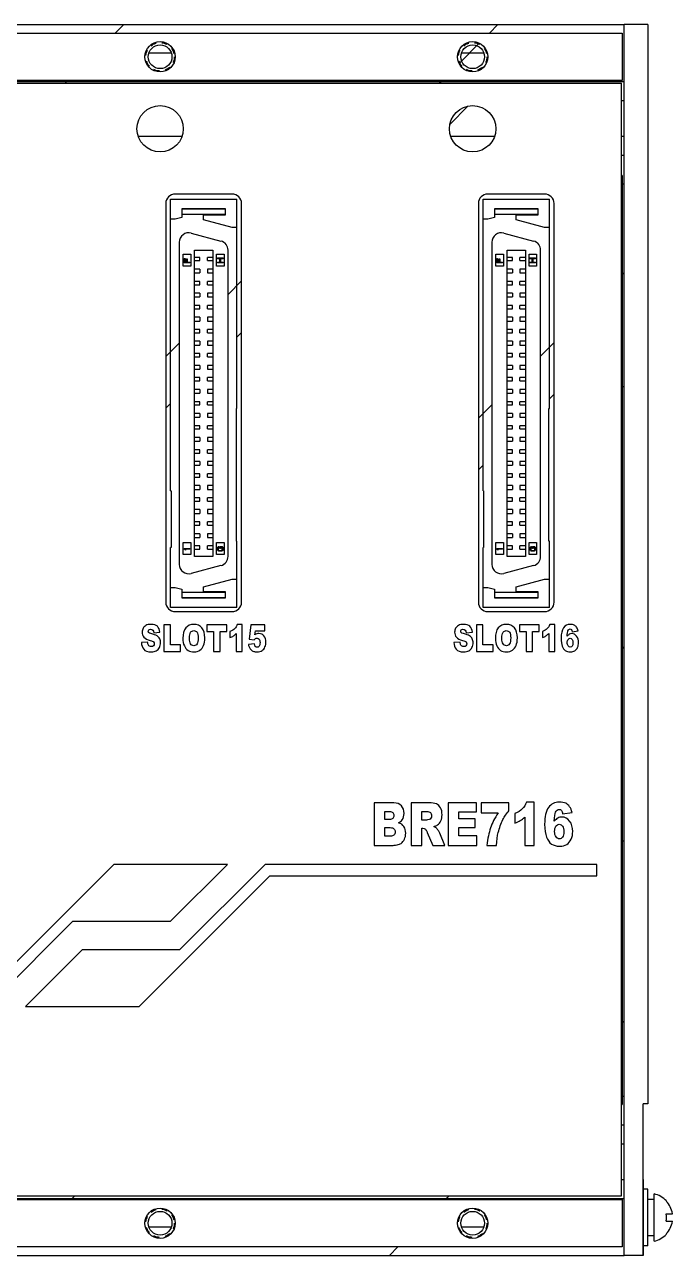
# Model space of a CAD drawing. Header units: inches. Extents: x 0 to 535, y 0 to 130.
# Drawn here: x 466.2 to 534.6, y 0 to 130 of the extents above; entities that cross this region are included whole.
import ezdxf

# ---------------------------------------------------------------- set-up
doc = ezdxf.new("R2010")
doc.units = ezdxf.units.IN
doc.header["$LTSCALE"] = 6.05
doc.header["$MEASUREMENT"] = 0
doc.linetypes.add('HIDDEN', pattern=[0.2, 0.1, -0.1])
for name, color, linetype in [('BRE716_PCB_ADXF_CONTINUOUS_LINE', 7, 'CONTINUOUS'), ('BREJ716_4_001_DXF_HIDDEN_LINE', 7, 'CONTINUOUS'), ('BREJ716_4_00DXF_CONTINUOUS_LINE', 7, 'CONTINUOUS'), ('BREJ716_4_01DXF_CONTINUOUS_LINE', 7, 'CONTINUOUS'), ('BSMJ712_4_00DXF_CONTINUOUS_LINE', 7, 'CONTINUOUS'), ('GB9074_8-M2_DXF_CONTINUOUS_LINE', 7, 'CONTINUOUS'), ('TE_1734101_5DXF_CONTINUOUS_LINE', 7, 'CONTINUOUS')]:
    doc.layers.add(name, color=color, linetype=linetype)

msp = doc.modelspace()

# ---------------------------------------------------------------- linework, layer by layer
at = {"layer": 'BRE716_PCB_ADXF_CONTINUOUS_LINE', "color": 7, "linetype": 'Continuous'}
for p, q in [((529.2, 114.1), (529.3, 114)), ((529.3, 114), (529.3, 16)), ((529.3, 16), (529.2, 15.9))]:
    msp.add_line(p, q, dxfattribs=at)
at = {"layer": 'BREJ716_4_001_DXF_HIDDEN_LINE', "color": 8, "linetype": 'HIDDEN'}
for centre in [(480.5, 126.6), (513.5, 126.6), (480.5, 3.4), (513.5, 3.4)]:
    msp.add_circle(centre, 1.5, dxfattribs=at)
at = {"layer": 'BREJ716_4_00DXF_CONTINUOUS_LINE', "color": 7, "linetype": 'Continuous'}
for p, q in [((2.5, 130), (529.5, 130)), ((481.51, 127), (479.49, 127)), ((514.51, 127), (512.49, 127)), ((2.5, 124), (529.5, 124)), ((2.8, 123.8), (529.2, 123.8)), ((529.2, 6.3), (529.2, 123.8)), ((529.2, 122), (529.5, 122)), ((478.18, 118.2), (482.82, 118.2)), ((511.18, 118.2), (515.82, 118.2)), ((529.2, 118.2), (529.5, 118.2)), ((529.2, 116.2), (529.5, 116.2)), ((529.3, 113.2), (529.5, 113.2)), ((488.1, 112.1), (482.1, 112.1)), ((521.1, 112.1), (515.1, 112.1)), ((481.1, 111.1), (481.1, 69)), ((489.1, 69), (489.1, 111.1)), ((514.1, 111.1), (514.1, 69)), ((522.1, 69), (522.1, 111.1)), ((529.5, 91.75), (529.3, 91.75)), ((482.1, 68), (488.1, 68)), ((515.1, 68), (521.1, 68)), ((529.5, 43.75), (529.3, 43.75)), ((529.3, 16.8), (529.5, 16.8)), ((529.2, 13.8), (529.5, 13.8)), ((529.2, 11.8), (529.5, 11.8)), ((529.2, 8), (529.5, 8)), ((2.5, 6), (529.5, 6)), ((2.8, 6.3), (529.2, 6.3)), ((479.49, 3), (481.51, 3)), ((512.49, 3), (514.51, 3)), ((2.5, 0), (529.5, 0))]:
    msp.add_line(p, q, dxfattribs=at)
at = {"layer": 'BREJ716_4_00DXF_CONTINUOUS_LINE', "color": 2, "linetype": 'Continuous'}
for p, q in [((475.76, 129.1), (476.66, 130)), ((515.27, 129.1), (516.17, 130)), ((512.07, 125.89), (514.2, 128.03)), ((470.46, 123.8), (470.66, 124)), ((509.97, 123.8), (510.17, 124)), ((511.09, 119.46), (513.04, 121.41)), ((487.68, 101.5), (489.1, 102.93)), ((529.2, 103.52), (529.5, 103.82)), ((481.1, 94.93), (482.53, 96.35)), ((488.6, 96.97), (489.1, 97.47)), ((520.68, 94.99), (522.1, 96.42)), ((481.1, 89.47), (481.6, 89.97)), ((514.1, 88.42), (515.53, 89.84)), ((521.6, 90.46), (522.1, 90.96)), ((514.1, 82.96), (514.6, 83.46)), ((529.2, 64), (529.5, 64.3)), ((529.2, 24.49), (529.5, 24.79)), ((471.1, 5.9), (471.5, 6.3)), ((510.61, 5.9), (511.01, 6.3)), ((504.71, 0), (505.61, 0.9))]:
    msp.add_line(p, q, dxfattribs=at)
at = {"layer": 'BREJ716_4_00DXF_CONTINUOUS_LINE', "color": 4, "linetype": 'Continuous'}
for p, q in [((481.59, 66.6), (480.9, 66.6)), ((480.9, 66.6), (480.9, 63.8)), ((481.59, 64.49), (481.59, 66.6)), ((487.54, 66.6), (485.44, 66.6)), ((485.44, 66.6), (485.44, 65.91)), ((487.54, 65.91), (487.54, 66.6)), ((489.17, 66.65), (488.65, 66.65)), ((489.17, 63.8), (489.17, 66.65)), ((490.09, 66.6), (489.9, 65.09)), ((491.57, 66.6), (490.09, 66.6)), ((491.57, 65.98), (491.57, 66.6)), ((514.59, 66.6), (513.9, 66.6)), ((513.9, 66.6), (513.9, 63.8)), ((514.59, 64.49), (514.59, 66.6)), ((520.54, 66.6), (518.43, 66.6)), ((518.43, 66.6), (518.43, 65.91)), ((520.54, 65.91), (520.54, 66.6)), ((522.16, 66.65), (521.64, 66.65)), ((522.16, 63.8), (522.16, 66.65)), ((479.83, 65.77), (480.48, 65.81)), ((485.44, 65.91), (486.14, 65.91)), ((486.14, 65.91), (486.14, 63.8)), ((486.84, 65.91), (487.54, 65.91)), ((486.84, 63.8), (486.84, 65.91)), ((487.88, 65.9), (487.88, 65.26)), ((488.54, 65.67), (488.54, 63.8)), ((489.9, 65.09), (490.43, 65)), ((490.52, 65.56), (490.57, 65.98)), ((490.57, 65.98), (491.57, 65.98)), ((512.82, 65.77), (513.47, 65.81)), ((518.43, 65.91), (519.14, 65.91)), ((519.14, 65.91), (519.14, 63.8)), ((519.83, 65.91), (520.54, 65.91)), ((519.83, 63.8), (519.83, 65.91)), ((520.88, 65.9), (520.88, 65.26)), ((521.53, 65.67), (521.53, 63.8)), ((524.02, 65.87), (524.64, 65.97)), ((479.18, 64.78), (478.52, 64.73)), ((480.9, 63.8), (482.67, 63.8)), ((482.67, 64.49), (481.59, 64.49)), ((482.67, 63.8), (482.67, 64.49)), ((486.14, 63.8), (486.84, 63.8)), ((488.54, 63.8), (489.17, 63.8)), ((490.45, 64.61), (489.82, 64.53)), ((512.17, 64.78), (511.52, 64.73)), ((513.9, 63.8), (515.67, 63.8)), ((515.67, 64.49), (514.59, 64.49)), ((515.67, 63.8), (515.67, 64.49)), ((519.14, 63.8), (519.83, 63.8)), ((521.53, 63.8), (522.16, 63.8)), ((505.18, 47.8), (503.1, 47.8)), ((503.1, 47.8), (503.1, 43.3)), ((504.22, 46.89), (504.71, 46.89)), ((504.22, 46.03), (504.22, 46.89)), ((508.88, 47.8), (507.02, 47.8)), ((507.02, 47.8), (507.02, 43.3)), ((508.14, 46.89), (508.63, 46.89)), ((508.14, 45.98), (508.14, 46.89)), ((513.9, 47.8), (510.92, 47.8)), ((510.92, 47.8), (510.92, 43.3)), ((512.03, 46.84), (513.9, 46.84)), ((512.03, 46.12), (512.03, 46.84)), ((513.9, 46.84), (513.9, 47.8)), ((517.33, 47.8), (514.41, 47.8)), ((514.41, 47.8), (514.41, 46.74)), ((517.33, 46.96), (517.33, 47.8)), ((520.01, 47.88), (519.18, 47.88)), ((520.01, 43.3), (520.01, 47.88)), ((504.71, 46.03), (504.22, 46.03)), ((508.61, 45.98), (508.14, 45.98)), ((513.76, 46.12), (512.03, 46.12)), ((513.76, 45.21), (513.76, 46.12)), ((514.41, 46.74), (516.19, 46.74)), ((517.95, 46.67), (517.95, 45.65)), ((519, 46.3), (519, 43.3)), ((523, 46.63), (524, 46.79)), ((504.22, 45.18), (504.79, 45.18)), ((504.22, 44.27), (504.22, 45.18)), ((504.79, 44.27), (504.22, 44.27)), ((508.14, 45.13), (508.24, 45.13)), ((508.14, 43.3), (508.14, 45.13)), ((508.71, 44.68), (509.31, 43.3)), ((510.57, 43.3), (510.02, 44.6)), ((512.03, 45.21), (513.76, 45.21)), ((512.03, 44.32), (512.03, 45.21)), ((513.95, 44.32), (512.03, 44.32)), ((513.95, 43.3), (513.95, 44.32)), ((503.1, 43.3), (505.02, 43.3)), ((507.02, 43.3), (508.14, 43.3)), ((509.31, 43.3), (510.57, 43.3)), ((510.92, 43.3), (513.95, 43.3)), ((515.01, 43.3), (516.01, 43.3)), ((519, 43.3), (520.01, 43.3)), ((475.6, 41.3), (461.8, 27.5)), ((487.6, 41.3), (475.6, 41.3)), ((481.6, 35.3), (487.6, 41.3)), ((482.6, 32.3), (491.6, 41.3)), ((526.6, 41.3), (491.6, 41.3)), ((526.6, 40.1), (526.6, 41.3)), ((478.3, 26.3), (492.1, 40.1)), ((492.1, 40.1), (526.6, 40.1)), ((462.3, 26.3), (471.3, 35.3)), ((471.3, 35.3), (481.6, 35.3)), ((466.3, 26.3), (472.3, 32.3)), ((472.3, 32.3), (482.6, 32.3)), ((466.3, 26.3), (478.3, 26.3))]:
    msp.add_line(p, q, dxfattribs=at)
at = {"layer": 'BREJ716_4_00DXF_CONTINUOUS_LINE', "color": 7, "linetype": 'Continuous'}
for centre, radius in [((480.5, 126.6), 1.25), ((513.5, 126.6), 1.25), ((480.5, 119), 2.45), ((513.5, 119), 2.45), ((480.5, 3.4), 1.25), ((513.5, 3.4), 1.25)]:
    msp.add_circle(centre, radius, dxfattribs=at)
for centre, radius, start, end in [((479.49, 125.38), 1.62, 90.0058, 96.3974), ((481.51, 125.38), 1.62, 83.6022, 89.9946), ((512.49, 125.38), 1.62, 90.0058, 96.3974), ((514.51, 125.38), 1.62, 83.6022, 89.9946), ((482.1, 111.1), 1, 90, 180), ((488.1, 111.1), 1, 0, 90), ((515.1, 111.1), 1, 90, 180), ((521.1, 111.1), 1, 0, 90), ((482.1, 69), 1, 180, 270), ((488.1, 69), 1, 270, 0), ((515.1, 69), 1, 180, 270), ((521.1, 69), 1, 270, 0), ((479.49, 4.62), 1.62, 263.6022, 269.9946), ((481.51, 4.62), 1.62, 270.0058, 276.3974), ((512.49, 4.62), 1.62, 263.6022, 269.9946), ((514.51, 4.62), 1.62, 270.0058, 276.3974)]:
    msp.add_arc(centre, radius, start, end, dxfattribs=at)
at = {"layer": 'BREJ716_4_00DXF_CONTINUOUS_LINE', "color": 4, "linetype": 'Continuous'}
for points in [[(479.01, 66.54), (478.87, 66.46), (478.77, 66.36), (478.7, 66.24)], [(479.56, 66.65), (479.32, 66.65), (479.14, 66.61), (479.01, 66.54)], [(480.21, 66.45), (480.06, 66.58), (479.84, 66.65), (479.56, 66.65)], [(480.48, 65.81), (480.45, 66.1), (480.36, 66.31), (480.21, 66.45)], [(484.06, 66.65), (483.7, 66.65), (483.41, 66.52), (483.21, 66.27)], [(484.92, 66.27), (484.72, 66.52), (484.43, 66.65), (484.06, 66.65)], [(488.65, 66.65), (488.58, 66.47), (488.49, 66.32), (488.38, 66.2)], [(512, 66.54), (511.87, 66.46), (511.77, 66.36), (511.7, 66.24)], [(512.55, 66.65), (512.32, 66.65), (512.13, 66.61), (512, 66.54)], [(513.21, 66.45), (513.06, 66.58), (512.84, 66.65), (512.55, 66.65)], [(513.47, 65.81), (513.45, 66.1), (513.35, 66.31), (513.21, 66.45)], [(517.05, 66.65), (516.69, 66.65), (516.4, 66.52), (516.2, 66.27)], [(517.91, 66.27), (517.71, 66.52), (517.43, 66.65), (517.05, 66.65)], [(521.64, 66.65), (521.58, 66.47), (521.49, 66.32), (521.37, 66.2)], [(523.8, 66.65), (523.5, 66.65), (523.26, 66.53), (523.09, 66.29)], [(524.22, 66.57), (524.12, 66.62), (523.98, 66.65), (523.8, 66.65)], [(524.48, 66.34), (524.41, 66.44), (524.33, 66.52), (524.22, 66.57)], [(524.64, 65.97), (524.6, 66.12), (524.55, 66.24), (524.48, 66.34)], [(478.7, 66.24), (478.64, 66.11), (478.61, 65.97), (478.61, 65.83)], [(478.61, 65.83), (478.61, 65.61), (478.67, 65.43), (478.8, 65.29)], [(478.8, 65.29), (478.93, 65.15), (479.15, 65.03), (479.45, 64.95)], [(479.25, 65.91), (479.25, 65.97), (479.27, 66.02), (479.31, 66.06)], [(479.29, 65.78), (479.26, 65.82), (479.25, 65.86), (479.25, 65.91)], [(479.53, 65.68), (479.41, 65.71), (479.33, 65.75), (479.29, 65.78)], [(479.31, 66.06), (479.35, 66.1), (479.41, 66.13), (479.49, 66.13)], [(479.49, 66.13), (479.59, 66.13), (479.66, 66.1), (479.72, 66.04)], [(480.18, 65.43), (480.05, 65.52), (479.83, 65.6), (479.53, 65.68)], [(479.72, 66.04), (479.77, 65.98), (479.81, 65.89), (479.83, 65.77)], [(480.46, 65.13), (480.4, 65.25), (480.31, 65.35), (480.18, 65.43)], [(480.55, 64.71), (480.55, 64.86), (480.52, 65), (480.46, 65.13)], [(483.21, 66.27), (483, 66.01), (482.9, 65.65), (482.9, 65.2)], [(482.9, 65.2), (482.9, 64.87), (482.95, 64.6), (483.06, 64.38)], [(483.59, 65.19), (483.59, 65.48), (483.64, 65.68), (483.72, 65.81)], [(483.72, 64.58), (483.64, 64.71), (483.59, 64.91), (483.59, 65.19)], [(483.72, 65.81), (483.81, 65.93), (483.92, 65.99), (484.06, 65.99)], [(484.06, 65.99), (484.2, 65.99), (484.32, 65.93), (484.4, 65.81)], [(484.4, 65.81), (484.49, 65.69), (484.53, 65.5), (484.53, 65.23)], [(484.53, 65.23), (484.53, 64.92), (484.49, 64.7), (484.41, 64.58)], [(485.22, 65.22), (485.22, 65.67), (485.12, 66.02), (484.92, 66.27)], [(485.09, 64.42), (485.18, 64.63), (485.22, 64.89), (485.22, 65.22)], [(488.38, 66.2), (488.26, 66.08), (488.09, 65.98), (487.88, 65.9)], [(487.88, 65.26), (488.03, 65.31), (488.14, 65.37), (488.24, 65.43)], [(488.24, 65.43), (488.33, 65.49), (488.43, 65.57), (488.54, 65.67)], [(490.43, 65), (490.48, 65.07), (490.52, 65.12), (490.56, 65.15)], [(490.72, 65.65), (490.65, 65.63), (490.59, 65.6), (490.52, 65.56)], [(490.56, 65.15), (490.62, 65.18), (490.68, 65.2), (490.74, 65.2)], [(490.92, 65.68), (490.86, 65.68), (490.79, 65.67), (490.72, 65.65)], [(490.74, 65.2), (490.83, 65.2), (490.91, 65.16), (490.97, 65.08)], [(491.47, 65.43), (491.33, 65.6), (491.15, 65.68), (490.92, 65.68)], [(490.97, 65.08), (491.02, 65.01), (491.05, 64.88), (491.05, 64.72)], [(491.68, 64.79), (491.68, 65.04), (491.61, 65.26), (491.47, 65.43)], [(511.7, 66.24), (511.63, 66.11), (511.6, 65.97), (511.6, 65.83)], [(511.6, 65.83), (511.6, 65.61), (511.66, 65.43), (511.79, 65.29)], [(511.79, 65.29), (511.92, 65.15), (512.14, 65.03), (512.44, 64.95)], [(512.24, 65.91), (512.24, 65.97), (512.26, 66.02), (512.3, 66.06)], [(512.29, 65.78), (512.26, 65.82), (512.24, 65.86), (512.24, 65.91)], [(512.52, 65.68), (512.4, 65.71), (512.32, 65.75), (512.29, 65.78)], [(512.3, 66.06), (512.34, 66.1), (512.4, 66.13), (512.48, 66.13)], [(512.48, 66.13), (512.58, 66.13), (512.66, 66.1), (512.71, 66.04)], [(513.17, 65.43), (513.04, 65.52), (512.82, 65.6), (512.52, 65.68)], [(512.71, 66.04), (512.77, 65.98), (512.8, 65.89), (512.82, 65.77)], [(513.46, 65.13), (513.4, 65.25), (513.3, 65.35), (513.17, 65.43)], [(513.55, 64.71), (513.55, 64.86), (513.52, 65), (513.46, 65.13)], [(516.2, 66.27), (516, 66.01), (515.9, 65.65), (515.9, 65.2)], [(515.9, 65.2), (515.9, 64.87), (515.95, 64.6), (516.05, 64.38)], [(516.59, 65.19), (516.59, 65.48), (516.63, 65.68), (516.71, 65.81)], [(516.71, 64.58), (516.63, 64.71), (516.59, 64.91), (516.59, 65.19)], [(516.71, 65.81), (516.8, 65.93), (516.91, 65.99), (517.05, 65.99)], [(517.05, 65.99), (517.2, 65.99), (517.31, 65.93), (517.4, 65.81)], [(517.4, 65.81), (517.48, 65.69), (517.52, 65.5), (517.52, 65.23)], [(517.52, 65.23), (517.52, 64.92), (517.48, 64.7), (517.4, 64.58)], [(518.22, 65.22), (518.22, 65.67), (518.12, 66.02), (517.91, 66.27)], [(518.08, 64.42), (518.17, 64.63), (518.22, 64.89), (518.22, 65.22)], [(521.37, 66.2), (521.25, 66.08), (521.09, 65.98), (520.88, 65.9)], [(520.88, 65.26), (521.02, 65.31), (521.14, 65.37), (521.23, 65.43)], [(521.23, 65.43), (521.33, 65.49), (521.43, 65.57), (521.53, 65.67)], [(523.09, 66.29), (522.92, 66.06), (522.84, 65.69), (522.84, 65.18)], [(522.84, 65.18), (522.84, 64.84), (522.88, 64.56), (522.96, 64.35)], [(523.47, 65.39), (523.49, 65.69), (523.52, 65.89), (523.56, 65.98)], [(523.7, 65.6), (523.62, 65.55), (523.54, 65.48), (523.47, 65.39)], [(523.49, 64.72), (523.49, 64.87), (523.52, 64.99), (523.58, 65.07)], [(523.56, 65.98), (523.62, 66.11), (523.69, 66.17), (523.8, 66.17)], [(523.58, 65.07), (523.64, 65.15), (523.71, 65.19), (523.8, 65.19)], [(523.97, 65.67), (523.87, 65.67), (523.78, 65.65), (523.7, 65.6)], [(523.8, 66.17), (523.85, 66.17), (523.9, 66.15), (523.94, 66.1)], [(523.8, 65.19), (523.88, 65.19), (523.95, 65.14), (524.01, 65.06)], [(523.94, 66.1), (523.97, 66.06), (524, 65.98), (524.02, 65.87)], [(524.48, 65.4), (524.34, 65.58), (524.17, 65.67), (523.97, 65.67)], [(524.01, 65.06), (524.07, 64.98), (524.09, 64.86), (524.09, 64.7)], [(524.68, 64.72), (524.68, 65), (524.61, 65.22), (524.48, 65.4)], [(478.52, 64.73), (478.54, 64.44), (478.62, 64.21), (478.77, 64.03)], [(478.77, 64.03), (478.92, 63.84), (479.18, 63.75), (479.56, 63.75)], [(479.27, 64.47), (479.22, 64.54), (479.19, 64.64), (479.18, 64.78)], [(479.57, 64.3), (479.44, 64.3), (479.34, 64.36), (479.27, 64.47)], [(479.45, 64.95), (479.64, 64.9), (479.75, 64.84), (479.8, 64.79)], [(479.56, 63.75), (479.78, 63.75), (479.96, 63.79), (480.1, 63.87)], [(479.8, 64.39), (479.75, 64.33), (479.67, 64.3), (479.57, 64.3)], [(479.8, 64.79), (479.86, 64.73), (479.88, 64.66), (479.88, 64.59)], [(479.88, 64.59), (479.88, 64.51), (479.85, 64.45), (479.8, 64.39)], [(480.1, 63.87), (480.24, 63.95), (480.35, 64.06), (480.43, 64.21)], [(480.43, 64.21), (480.51, 64.37), (480.55, 64.53), (480.55, 64.71)], [(483.06, 64.38), (483.16, 64.16), (483.29, 64), (483.46, 63.9)], [(483.46, 63.9), (483.62, 63.8), (483.83, 63.75), (484.09, 63.75)], [(484.06, 64.4), (483.92, 64.4), (483.8, 64.46), (483.72, 64.58)], [(484.41, 64.58), (484.33, 64.46), (484.21, 64.4), (484.06, 64.4)], [(484.09, 63.75), (484.33, 63.75), (484.54, 63.81), (484.71, 63.93)], [(484.71, 63.93), (484.87, 64.04), (485, 64.2), (485.09, 64.42)], [(489.82, 64.53), (489.85, 64.39), (489.88, 64.29), (489.93, 64.2)], [(489.93, 64.2), (489.98, 64.11), (490.04, 64.03), (490.11, 63.96)], [(490.11, 63.96), (490.18, 63.89), (490.27, 63.84), (490.38, 63.8)], [(490.38, 63.8), (490.48, 63.77), (490.61, 63.75), (490.76, 63.75)], [(490.55, 64.32), (490.5, 64.39), (490.46, 64.49), (490.45, 64.61)], [(490.75, 64.23), (490.67, 64.23), (490.61, 64.26), (490.55, 64.32)], [(490.97, 64.35), (490.91, 64.27), (490.84, 64.23), (490.75, 64.23)], [(490.76, 63.75), (490.96, 63.75), (491.13, 63.8), (491.26, 63.88)], [(491.05, 64.72), (491.05, 64.55), (491.02, 64.43), (490.97, 64.35)], [(491.26, 63.88), (491.4, 63.97), (491.5, 64.1), (491.57, 64.27)], [(491.57, 64.27), (491.64, 64.43), (491.68, 64.61), (491.68, 64.79)], [(511.52, 64.73), (511.53, 64.44), (511.62, 64.21), (511.76, 64.03)], [(511.76, 64.03), (511.91, 63.84), (512.17, 63.75), (512.56, 63.75)], [(512.26, 64.47), (512.22, 64.54), (512.19, 64.64), (512.17, 64.78)], [(512.57, 64.3), (512.43, 64.3), (512.33, 64.36), (512.26, 64.47)], [(512.44, 64.95), (512.63, 64.9), (512.75, 64.84), (512.8, 64.79)], [(512.56, 63.75), (512.77, 63.75), (512.95, 63.79), (513.09, 63.87)], [(512.79, 64.39), (512.74, 64.33), (512.66, 64.3), (512.57, 64.3)], [(512.88, 64.59), (512.88, 64.51), (512.85, 64.45), (512.79, 64.39)], [(512.8, 64.79), (512.85, 64.73), (512.88, 64.66), (512.88, 64.59)], [(513.09, 63.87), (513.24, 63.95), (513.35, 64.06), (513.43, 64.21)], [(513.43, 64.21), (513.51, 64.37), (513.55, 64.53), (513.55, 64.71)], [(516.05, 64.38), (516.15, 64.16), (516.29, 64), (516.45, 63.9)], [(516.45, 63.9), (516.62, 63.8), (516.83, 63.75), (517.08, 63.75)], [(517.06, 64.4), (516.91, 64.4), (516.8, 64.46), (516.71, 64.58)], [(517.4, 64.58), (517.32, 64.46), (517.21, 64.4), (517.06, 64.4)], [(517.08, 63.75), (517.33, 63.75), (517.54, 63.81), (517.7, 63.93)], [(517.7, 63.93), (517.87, 64.04), (518, 64.2), (518.08, 64.42)], [(522.96, 64.35), (523.04, 64.14), (523.15, 63.99), (523.28, 63.9)], [(523.28, 63.9), (523.42, 63.8), (523.6, 63.75), (523.82, 63.75)], [(523.58, 64.37), (523.52, 64.45), (523.49, 64.57), (523.49, 64.72)], [(523.81, 64.24), (523.72, 64.24), (523.64, 64.28), (523.58, 64.37)], [(524.01, 64.35), (523.96, 64.28), (523.89, 64.24), (523.81, 64.24)], [(523.82, 63.75), (524.01, 63.75), (524.17, 63.79), (524.29, 63.87)], [(524.09, 64.7), (524.09, 64.55), (524.07, 64.43), (524.01, 64.35)], [(524.29, 63.87), (524.41, 63.95), (524.51, 64.06), (524.58, 64.22)], [(524.58, 64.22), (524.65, 64.37), (524.68, 64.54), (524.68, 64.72)], [(504.71, 46.89), (504.88, 46.89), (505, 46.85), (505.07, 46.78)], [(505.98, 47.48), (505.79, 47.69), (505.53, 47.8), (505.18, 47.8)], [(506.26, 46.68), (506.26, 47), (506.17, 47.26), (505.98, 47.48)], [(508.63, 46.89), (508.83, 46.89), (508.97, 46.85), (509.04, 46.77)], [(509.67, 47.69), (509.48, 47.76), (509.22, 47.8), (508.88, 47.8)], [(510.11, 47.28), (509.99, 47.48), (509.85, 47.62), (509.67, 47.69)], [(510.27, 46.55), (510.27, 46.84), (510.22, 47.08), (510.11, 47.28)], [(516.69, 46.03), (516.86, 46.36), (517.07, 46.67), (517.33, 46.96)], [(518.74, 47.16), (518.55, 46.97), (518.29, 46.81), (517.95, 46.67)], [(519.18, 47.88), (519.08, 47.59), (518.93, 47.35), (518.74, 47.16)], [(521.51, 47.31), (521.24, 46.93), (521.1, 46.34), (521.1, 45.53)], [(522.65, 47.88), (522.17, 47.88), (521.79, 47.69), (521.51, 47.31)], [(522.12, 45.86), (522.15, 46.34), (522.2, 46.66), (522.26, 46.8)], [(522.26, 46.8), (522.35, 47), (522.48, 47.11), (522.64, 47.11)], [(522.64, 47.11), (522.73, 47.11), (522.81, 47.07), (522.87, 47)], [(523.33, 47.75), (523.16, 47.83), (522.94, 47.88), (522.65, 47.88)], [(522.87, 47), (522.93, 46.93), (522.97, 46.81), (523, 46.63)], [(523.74, 47.39), (523.63, 47.55), (523.5, 47.67), (523.33, 47.75)], [(524, 46.79), (523.94, 47.03), (523.85, 47.23), (523.74, 47.39)], [(505.07, 46.15), (505, 46.07), (504.88, 46.03), (504.71, 46.03)], [(505.07, 46.78), (505.14, 46.7), (505.17, 46.6), (505.17, 46.47)], [(505.17, 46.47), (505.17, 46.33), (505.14, 46.22), (505.07, 46.15)], [(505.67, 45.69), (505.84, 45.77), (505.97, 45.87), (506.06, 45.99)], [(506.24, 45.29), (506.12, 45.48), (505.93, 45.61), (505.67, 45.69)], [(506.06, 45.99), (506.19, 46.19), (506.26, 46.41), (506.26, 46.68)], [(508.91, 46.04), (508.76, 46), (508.66, 45.98), (508.61, 45.98)], [(509.09, 46.18), (509.04, 46.1), (508.98, 46.06), (508.91, 46.04)], [(509.04, 46.77), (509.12, 46.69), (509.16, 46.58), (509.16, 46.44)], [(509.16, 46.44), (509.16, 46.34), (509.13, 46.25), (509.09, 46.18)], [(509.79, 45.46), (509.94, 45.57), (510.06, 45.72), (510.14, 45.9)], [(510.14, 45.9), (510.23, 46.08), (510.27, 46.3), (510.27, 46.55)], [(516.19, 46.74), (515.82, 46.18), (515.55, 45.65), (515.38, 45.15)], [(516.2, 44.67), (516.32, 45.17), (516.49, 45.62), (516.69, 46.03)], [(517.95, 45.65), (518.18, 45.73), (518.37, 45.82), (518.52, 45.92)], [(518.52, 45.92), (518.68, 46.02), (518.84, 46.14), (519, 46.3)], [(521.1, 45.53), (521.1, 44.97), (521.17, 44.52), (521.3, 44.19)], [(522.49, 46.19), (522.36, 46.12), (522.24, 46.01), (522.12, 45.86)], [(522.29, 45.34), (522.39, 45.46), (522.5, 45.53), (522.64, 45.53)], [(522.92, 46.3), (522.76, 46.3), (522.61, 46.27), (522.49, 46.19)], [(522.64, 45.53), (522.78, 45.53), (522.89, 45.46), (522.98, 45.33)], [(523.74, 45.87), (523.52, 46.16), (523.24, 46.3), (522.92, 46.3)], [(524.07, 44.78), (524.07, 45.22), (523.96, 45.58), (523.74, 45.87)], [(504.79, 45.18), (504.98, 45.18), (505.12, 45.14), (505.19, 45.06)], [(505.19, 44.39), (505.12, 44.31), (504.98, 44.27), (504.79, 44.27)], [(505.19, 45.06), (505.27, 44.98), (505.31, 44.87), (505.31, 44.74)], [(505.31, 44.74), (505.31, 44.59), (505.27, 44.48), (505.19, 44.39)], [(506.43, 44.58), (506.43, 44.87), (506.37, 45.1), (506.24, 45.29)], [(506.3, 43.95), (506.38, 44.13), (506.43, 44.35), (506.43, 44.58)], [(508.24, 45.13), (508.34, 45.13), (508.43, 45.09), (508.51, 45.02)], [(508.51, 45.02), (508.57, 44.97), (508.64, 44.85), (508.71, 44.68)], [(509.4, 45.29), (509.57, 45.33), (509.7, 45.39), (509.79, 45.46)], [(509.69, 45.12), (509.63, 45.17), (509.53, 45.23), (509.4, 45.29)], [(509.87, 44.88), (509.79, 45), (509.73, 45.08), (509.69, 45.12)], [(510.02, 44.6), (510, 44.67), (509.95, 44.76), (509.87, 44.88)], [(515.38, 45.15), (515.22, 44.65), (515.09, 44.03), (515.01, 43.3)], [(516.01, 43.3), (516.04, 43.83), (516.11, 44.29), (516.2, 44.67)], [(522.15, 44.78), (522.15, 45.02), (522.2, 45.21), (522.29, 45.34)], [(522.3, 44.21), (522.2, 44.35), (522.15, 44.54), (522.15, 44.78)], [(522.66, 44), (522.52, 44), (522.4, 44.07), (522.3, 44.21)], [(522.98, 45.33), (523.08, 45.19), (523.12, 45), (523.12, 44.75)], [(523.12, 44.75), (523.12, 44.5), (523.08, 44.31), (522.99, 44.19)], [(523.9, 43.97), (524.01, 44.21), (524.07, 44.48), (524.07, 44.78)], [(505.02, 43.3), (505.1, 43.3), (505.27, 43.32), (505.52, 43.36)], [(505.52, 43.36), (505.71, 43.39), (505.85, 43.44), (505.94, 43.51)], [(505.94, 43.51), (506.09, 43.62), (506.21, 43.76), (506.3, 43.95)], [(521.3, 44.19), (521.43, 43.85), (521.6, 43.61), (521.82, 43.45)], [(521.82, 43.45), (522.04, 43.3), (522.33, 43.22), (522.69, 43.22)], [(522.99, 44.19), (522.9, 44.06), (522.79, 44), (522.66, 44)], [(522.69, 43.22), (522.99, 43.22), (523.24, 43.29), (523.43, 43.41)], [(523.43, 43.41), (523.63, 43.54), (523.79, 43.72), (523.9, 43.97)]]:
    msp.add_open_spline(points, degree=3, dxfattribs=at)
at = {"layer": 'BREJ716_4_01DXF_CONTINUOUS_LINE', "color": 7, "linetype": 'Continuous'}
for p, q in [((2.7, 129.1), (529.3, 129.1)), ((529.3, 129.1), (529.3, 124.1)), ((529.3, 124.1), (2.7, 124.1)), ((2.7, 5.9), (529.3, 5.9)), ((529.3, 5.9), (529.3, 0.9)), ((529.3, 0.9), (2.7, 0.9))]:
    msp.add_line(p, q, dxfattribs=at)
for centre in [(480.5, 126.6), (513.5, 126.6), (480.5, 3.4), (513.5, 3.4)]:
    msp.add_circle(centre, 1.6, dxfattribs=at)
at = {"layer": 'BSMJ712_4_00DXF_CONTINUOUS_LINE', "color": 7, "linetype": 'Continuous'}
for p, q in [((532, 130), (529.5, 130)), ((529.5, 0), (529.5, 130)), ((529.5, 0), (529.5, 130)), ((532, 130), (532, 16)), ((532, 16), (531.5, 16)), ((531.5, 0), (531.5, 16)), ((531.5, 8), (531.5, 0)), ((531.5, 0), (529.5, 0))]:
    msp.add_line(p, q, dxfattribs=at)
at = {"layer": 'GB9074_8-M2_DXF_CONTINUOUS_LINE', "color": 7, "linetype": 'Continuous'}
for p, q in [((532, 7), (531.5, 7)), ((532, 1), (532, 7)), ((532.65, 5.9), (532, 5.9)), ((532.65, 1.5), (532.65, 6.5)), ((533.96, 5.75), (533.94, 5.73)), ((533.94, 4.4), (534.59, 4.4)), ((533.94, 3.6), (534.59, 3.6)), ((533.94, 2.27), (533.96, 2.25)), ((532, 1), (531.5, 1))]:
    msp.add_line(p, q, dxfattribs=at)
for centre, radius, start, end in [((532.09, 4), 2.56, 43.0728, 77.3196), ((532.09, 4), 2.53, 9.0928, 43.0728), ((530.47, 4), 3.49, 359.9933, 6.5731), ((530.47, 4), 3.49, 353.4269, 0.0067), ((532.09, 4), 2.53, 316.9272, 350.9072), ((532.09, 4), 2.56, 282.6804, 316.9272)]:
    msp.add_arc(centre, radius, start, end, dxfattribs=at)
for centre, start_param, end_param in [((532, 4), 4.712389, 4.886958), ((532.65, 4), -1.657749, -1.570796)]:
    msp.add_ellipse(centre, major_axis=(3.74, 0), ratio=0.507692, start_param=start_param, end_param=end_param, dxfattribs=at)
at = {"layer": 'TE_1734101_5DXF_CONTINUOUS_LINE', "color": 7, "linetype": 'Continuous'}
for p, q in [((481.6, 111.55), (488.6, 111.55)), ((481.6, 80.76), (481.6, 111.55)), ((487.4, 110.55), (482.8, 110.55)), ((482.8, 110.55), (482.8, 109.63)), ((487.4, 110.52), (482.8, 110.52)), ((487.4, 109.9), (487.4, 110.55)), ((488.6, 89.45), (488.6, 111.55)), ((514.6, 111.55), (521.6, 111.55)), ((514.6, 80.76), (514.6, 111.55)), ((520.4, 110.55), (515.8, 110.55)), ((515.8, 110.55), (515.8, 109.63)), ((520.4, 110.52), (515.8, 110.52)), ((520.4, 109.9), (520.4, 110.55)), ((521.6, 89.45), (521.6, 111.55)), ((482.1, 109.44), (481.6, 109.44)), ((482.8, 109.63), (482.1, 109.44)), ((487.4, 109.94), (482.8, 109.94)), ((485.1, 109.9), (487.4, 109.9)), ((485.1, 109.38), (485.1, 109.9)), ((488.1, 108.58), (485.1, 109.38)), ((515.1, 109.44), (514.6, 109.44)), ((515.8, 109.63), (515.1, 109.44)), ((520.4, 109.94), (515.8, 109.94)), ((518.1, 109.9), (520.4, 109.9)), ((518.1, 109.38), (518.1, 109.9)), ((521.1, 108.58), (518.1, 109.38)), ((483.78, 107.98), (486.93, 107.13)), ((488.6, 108.58), (488.1, 108.58)), ((516.78, 107.98), (519.93, 107.13)), ((521.6, 108.58), (521.1, 108.58)), ((482.53, 107.01), (482.53, 72.99)), ((515.53, 107.01), (515.53, 72.99)), ((482.95, 105.77), (483.75, 105.77)), ((482.95, 104.5), (482.95, 105.77)), ((483.75, 105.77), (483.75, 104.5)), ((484.13, 106.19), (486.08, 106.19)), ((484.13, 73.81), (484.13, 106.19)), ((484.71, 105.41), (484.13, 105.41)), ((484.71, 105.07), (484.71, 105.41)), ((486.08, 105.41), (485.49, 105.41)), ((485.49, 105.07), (485.49, 105.41)), ((486.08, 106.19), (486.08, 73.81)), ((486.45, 105.77), (487.25, 105.77)), ((486.45, 104.5), (486.45, 105.77)), ((486.55, 105.35), (487.15, 105.35)), ((486.55, 105.27), (486.55, 105.35)), ((487.15, 105.35), (487.15, 105.27)), ((487.25, 105.77), (487.25, 104.5)), ((487.68, 73.83), (487.68, 106.17)), ((515.95, 105.77), (516.75, 105.77)), ((515.95, 104.5), (515.95, 105.77)), ((516.75, 105.77), (516.75, 104.5)), ((517.13, 106.19), (519.08, 106.19)), ((517.13, 73.81), (517.13, 106.19)), ((517.71, 105.41), (517.13, 105.41)), ((517.71, 105.07), (517.71, 105.41)), ((519.08, 105.41), (518.49, 105.41)), ((518.49, 105.07), (518.49, 105.41)), ((519.08, 106.19), (519.08, 73.81)), ((519.45, 105.77), (520.25, 105.77)), ((519.45, 104.5), (519.45, 105.77)), ((519.55, 105.35), (520.15, 105.35)), ((519.55, 105.27), (519.55, 105.35)), ((520.15, 105.35), (520.15, 105.27)), ((520.25, 105.77), (520.25, 104.5)), ((520.68, 73.83), (520.68, 106.17)), ((483.75, 104.5), (482.95, 104.5)), ((483.05, 105.3), (483.13, 105.3)), ((483.05, 104.85), (483.05, 105.3)), ((483.65, 104.85), (483.05, 104.85)), ((483.13, 105.3), (483.13, 104.92)), ((483.13, 104.92), (483.29, 104.92)), ((483.29, 105.25), (483.37, 105.25)), ((483.29, 104.92), (483.29, 105.25)), ((483.37, 105.25), (483.37, 104.92)), ((483.37, 104.92), (483.65, 104.92)), ((483.65, 104.92), (483.65, 104.85)), ((484.13, 105.07), (484.71, 105.07)), ((484.71, 104.17), (484.13, 104.17)), ((484.71, 104.17), (484.71, 103.77)), ((485.49, 105.07), (486.08, 105.07)), ((486.08, 104.17), (485.49, 104.17)), ((485.49, 104.17), (485.49, 103.77)), ((487.25, 104.5), (486.45, 104.5)), ((486.79, 105.27), (486.55, 105.27)), ((486.55, 104.92), (486.79, 104.92)), ((486.55, 104.85), (486.55, 104.92)), ((487.15, 104.85), (486.55, 104.85)), ((486.79, 104.92), (486.79, 105.27)), ((487.15, 105.27), (486.87, 105.27)), ((486.87, 105.27), (486.87, 104.92)), ((486.87, 104.92), (487.15, 104.92)), ((487.15, 104.92), (487.15, 104.85)), ((516.75, 104.5), (515.95, 104.5)), ((516.05, 105.3), (516.13, 105.3)), ((516.05, 104.85), (516.05, 105.3)), ((516.65, 104.85), (516.05, 104.85)), ((516.13, 105.3), (516.13, 104.92)), ((516.13, 104.92), (516.29, 104.92)), ((516.29, 105.25), (516.37, 105.25)), ((516.29, 104.92), (516.29, 105.25)), ((516.37, 105.25), (516.37, 104.92)), ((516.37, 104.92), (516.65, 104.92)), ((516.65, 104.92), (516.65, 104.85)), ((517.13, 105.07), (517.71, 105.07)), ((517.71, 104.17), (517.13, 104.17)), ((517.71, 104.17), (517.71, 103.77)), ((518.49, 105.07), (519.08, 105.07)), ((519.08, 104.17), (518.49, 104.17)), ((518.49, 104.17), (518.49, 103.77)), ((520.25, 104.5), (519.45, 104.5)), ((519.79, 105.27), (519.55, 105.27)), ((519.55, 104.92), (519.79, 104.92)), ((519.55, 104.85), (519.55, 104.92)), ((520.15, 104.85), (519.55, 104.85)), ((519.79, 104.92), (519.79, 105.27)), ((520.15, 105.27), (519.87, 105.27)), ((519.87, 105.27), (519.87, 104.92)), ((519.87, 104.92), (520.15, 104.92)), ((520.15, 104.92), (520.15, 104.85)), ((484.13, 103.77), (484.71, 103.77)), ((484.71, 102.87), (484.13, 102.87)), ((484.71, 102.53), (484.71, 102.87)), ((485.49, 103.77), (486.08, 103.77)), ((486.08, 102.87), (485.49, 102.87)), ((485.49, 102.53), (485.49, 102.87)), ((517.13, 103.77), (517.71, 103.77)), ((517.71, 102.87), (517.13, 102.87)), ((517.71, 102.53), (517.71, 102.87)), ((518.49, 103.77), (519.08, 103.77)), ((519.08, 102.87), (518.49, 102.87)), ((518.49, 102.53), (518.49, 102.87)), ((484.13, 102.53), (484.71, 102.53)), ((484.71, 101.63), (484.13, 101.63)), ((484.71, 101.63), (484.71, 101.23)), ((485.49, 102.53), (486.08, 102.53)), ((486.08, 101.63), (485.49, 101.63)), ((485.49, 101.63), (485.49, 101.23)), ((517.13, 102.53), (517.71, 102.53)), ((517.71, 101.63), (517.13, 101.63)), ((517.71, 101.63), (517.71, 101.23)), ((518.49, 102.53), (519.08, 102.53)), ((519.08, 101.63), (518.49, 101.63)), ((518.49, 101.63), (518.49, 101.23)), ((484.13, 101.23), (484.71, 101.23)), ((484.71, 100.33), (484.13, 100.33)), ((484.71, 99.99), (484.71, 100.33)), ((485.49, 101.23), (486.08, 101.23)), ((486.08, 100.33), (485.49, 100.33)), ((485.49, 99.99), (485.49, 100.33)), ((517.13, 101.23), (517.71, 101.23)), ((517.71, 100.33), (517.13, 100.33)), ((517.71, 99.99), (517.71, 100.33)), ((518.49, 101.23), (519.08, 101.23)), ((519.08, 100.33), (518.49, 100.33)), ((518.49, 99.99), (518.49, 100.33)), ((484.13, 99.99), (484.71, 99.99)), ((484.71, 99.09), (484.13, 99.09)), ((484.71, 99.09), (484.71, 98.69)), ((485.49, 99.99), (486.08, 99.99)), ((486.08, 99.09), (485.49, 99.09)), ((485.49, 99.09), (485.49, 98.69)), ((517.13, 99.99), (517.71, 99.99)), ((517.71, 99.09), (517.13, 99.09)), ((517.71, 99.09), (517.71, 98.69)), ((518.49, 99.99), (519.08, 99.99)), ((519.08, 99.09), (518.49, 99.09)), ((518.49, 99.09), (518.49, 98.69)), ((484.13, 98.69), (484.71, 98.69)), ((484.71, 97.79), (484.13, 97.79)), ((484.71, 97.45), (484.71, 97.79)), ((485.49, 98.69), (486.08, 98.69)), ((486.08, 97.79), (485.49, 97.79)), ((485.49, 97.45), (485.49, 97.79)), ((517.13, 98.69), (517.71, 98.69)), ((517.71, 97.79), (517.13, 97.79)), ((517.71, 97.45), (517.71, 97.79)), ((518.49, 98.69), (519.08, 98.69)), ((519.08, 97.79), (518.49, 97.79)), ((518.49, 97.45), (518.49, 97.79)), ((484.13, 97.45), (484.71, 97.45)), ((484.71, 96.55), (484.13, 96.55)), ((484.71, 96.55), (484.71, 96.15)), ((485.49, 97.45), (486.08, 97.45)), ((486.08, 96.55), (485.49, 96.55)), ((485.49, 96.55), (485.49, 96.15)), ((517.13, 97.45), (517.71, 97.45)), ((517.71, 96.55), (517.13, 96.55)), ((517.71, 96.55), (517.71, 96.15)), ((518.49, 97.45), (519.08, 97.45)), ((519.08, 96.55), (518.49, 96.55)), ((518.49, 96.55), (518.49, 96.15)), ((484.13, 96.15), (484.71, 96.15)), ((484.71, 95.25), (484.13, 95.25)), ((484.13, 94.91), (484.71, 94.91)), ((484.71, 94.91), (484.71, 95.25)), ((485.49, 96.15), (486.08, 96.15)), ((486.08, 95.25), (485.49, 95.25)), ((485.49, 94.91), (485.49, 95.25)), ((485.49, 94.91), (486.08, 94.91)), ((517.13, 96.15), (517.71, 96.15)), ((517.71, 95.25), (517.13, 95.25)), ((517.13, 94.91), (517.71, 94.91)), ((517.71, 94.91), (517.71, 95.25)), ((518.49, 96.15), (519.08, 96.15)), ((519.08, 95.25), (518.49, 95.25)), ((518.49, 94.91), (518.49, 95.25)), ((518.49, 94.91), (519.08, 94.91)), ((484.71, 94.01), (484.13, 94.01)), ((484.13, 93.61), (484.71, 93.61)), ((484.71, 94.01), (484.71, 93.61)), ((486.08, 94.01), (485.49, 94.01)), ((485.49, 94.01), (485.49, 93.61)), ((485.49, 93.61), (486.08, 93.61)), ((517.71, 94.01), (517.13, 94.01)), ((517.13, 93.61), (517.71, 93.61)), ((517.71, 94.01), (517.71, 93.61)), ((519.08, 94.01), (518.49, 94.01)), ((518.49, 94.01), (518.49, 93.61)), ((518.49, 93.61), (519.08, 93.61)), ((484.71, 92.71), (484.13, 92.71)), ((484.13, 92.37), (484.71, 92.37)), ((484.71, 92.37), (484.71, 92.71)), ((486.08, 92.71), (485.49, 92.71)), ((485.49, 92.37), (485.49, 92.71)), ((485.49, 92.37), (486.08, 92.37)), ((517.71, 92.71), (517.13, 92.71)), ((517.13, 92.37), (517.71, 92.37)), ((517.71, 92.37), (517.71, 92.71)), ((519.08, 92.71), (518.49, 92.71)), ((518.49, 92.37), (518.49, 92.71)), ((518.49, 92.37), (519.08, 92.37)), ((484.71, 91.47), (484.13, 91.47)), ((484.13, 91.07), (484.71, 91.07)), ((484.71, 91.47), (484.71, 91.07)), ((486.08, 91.47), (485.49, 91.47)), ((485.49, 91.47), (485.49, 91.07)), ((485.49, 91.07), (486.08, 91.07)), ((517.71, 91.47), (517.13, 91.47)), ((517.13, 91.07), (517.71, 91.07)), ((517.71, 91.47), (517.71, 91.07)), ((519.08, 91.47), (518.49, 91.47)), ((518.49, 91.47), (518.49, 91.07)), ((518.49, 91.07), (519.08, 91.07)), ((484.71, 90.17), (484.13, 90.17)), ((484.13, 89.83), (484.71, 89.83)), ((484.71, 89.83), (484.71, 90.17)), ((486.08, 90.17), (485.49, 90.17)), ((485.49, 89.83), (485.49, 90.17)), ((485.49, 89.83), (486.08, 89.83)), ((517.71, 90.17), (517.13, 90.17)), ((517.13, 89.83), (517.71, 89.83)), ((517.71, 89.83), (517.71, 90.17)), ((519.08, 90.17), (518.49, 90.17)), ((518.49, 89.83), (518.49, 90.17)), ((518.49, 89.83), (519.08, 89.83)), ((484.71, 88.93), (484.13, 88.93)), ((484.13, 88.53), (484.71, 88.53)), ((484.71, 88.93), (484.71, 88.53)), ((486.08, 88.93), (485.49, 88.93)), ((485.49, 88.93), (485.49, 88.53)), ((485.49, 88.53), (486.08, 88.53)), ((488.55, 89.45), (488.6, 89.45)), ((488.55, 75.45), (488.55, 89.45)), ((517.71, 88.93), (517.13, 88.93)), ((517.13, 88.53), (517.71, 88.53)), ((517.71, 88.93), (517.71, 88.53)), ((519.08, 88.93), (518.49, 88.93)), ((518.49, 88.93), (518.49, 88.53)), ((518.49, 88.53), (519.08, 88.53)), ((521.55, 89.45), (521.6, 89.45)), ((521.55, 75.45), (521.55, 89.45)), ((484.71, 87.63), (484.13, 87.63)), ((484.13, 87.29), (484.71, 87.29)), ((484.71, 87.29), (484.71, 87.63)), ((486.08, 87.63), (485.49, 87.63)), ((485.49, 87.29), (485.49, 87.63)), ((485.49, 87.29), (486.08, 87.29)), ((517.71, 87.63), (517.13, 87.63)), ((517.13, 87.29), (517.71, 87.29)), ((517.71, 87.29), (517.71, 87.63)), ((519.08, 87.63), (518.49, 87.63)), ((518.49, 87.29), (518.49, 87.63)), ((518.49, 87.29), (519.08, 87.29)), ((484.71, 86.39), (484.13, 86.39)), ((484.13, 85.99), (484.71, 85.99)), ((484.71, 86.39), (484.71, 85.99)), ((486.08, 86.39), (485.49, 86.39)), ((485.49, 86.39), (485.49, 85.99)), ((485.49, 85.99), (486.08, 85.99)), ((517.71, 86.39), (517.13, 86.39)), ((517.13, 85.99), (517.71, 85.99)), ((517.71, 86.39), (517.71, 85.99)), ((519.08, 86.39), (518.49, 86.39)), ((518.49, 86.39), (518.49, 85.99)), ((518.49, 85.99), (519.08, 85.99)), ((484.71, 85.09), (484.13, 85.09)), ((484.13, 84.75), (484.71, 84.75)), ((484.71, 84.75), (484.71, 85.09)), ((486.08, 85.09), (485.49, 85.09)), ((485.49, 84.75), (485.49, 85.09)), ((485.49, 84.75), (486.08, 84.75)), ((517.71, 85.09), (517.13, 85.09)), ((517.13, 84.75), (517.71, 84.75)), ((517.71, 84.75), (517.71, 85.09)), ((519.08, 85.09), (518.49, 85.09)), ((518.49, 84.75), (518.49, 85.09)), ((518.49, 84.75), (519.08, 84.75)), ((484.71, 83.85), (484.13, 83.85)), ((484.13, 83.45), (484.71, 83.45)), ((484.71, 83.85), (484.71, 83.45)), ((486.08, 83.85), (485.49, 83.85)), ((485.49, 83.85), (485.49, 83.45)), ((485.49, 83.45), (486.08, 83.45)), ((517.71, 83.85), (517.13, 83.85)), ((517.13, 83.45), (517.71, 83.45)), ((517.71, 83.85), (517.71, 83.45)), ((519.08, 83.85), (518.49, 83.85)), ((518.49, 83.85), (518.49, 83.45)), ((518.49, 83.45), (519.08, 83.45)), ((484.71, 82.55), (484.13, 82.55)), ((484.13, 82.21), (484.71, 82.21)), ((484.71, 82.21), (484.71, 82.55)), ((486.08, 82.55), (485.49, 82.55)), ((485.49, 82.21), (485.49, 82.55)), ((485.49, 82.21), (486.08, 82.21)), ((517.71, 82.55), (517.13, 82.55)), ((517.13, 82.21), (517.71, 82.21)), ((517.71, 82.21), (517.71, 82.55)), ((519.08, 82.55), (518.49, 82.55)), ((518.49, 82.21), (518.49, 82.55)), ((518.49, 82.21), (519.08, 82.21)), ((481.6, 80.76), (481.66, 80.76)), ((481.66, 80.76), (481.66, 74.76)), ((484.71, 81.31), (484.13, 81.31)), ((484.13, 80.91), (484.71, 80.91)), ((484.71, 81.31), (484.71, 80.91)), ((486.08, 81.31), (485.49, 81.31)), ((485.49, 81.31), (485.49, 80.91)), ((485.49, 80.91), (486.08, 80.91)), ((514.6, 80.76), (514.66, 80.76)), ((514.66, 80.76), (514.66, 74.76)), ((517.71, 81.31), (517.13, 81.31)), ((517.13, 80.91), (517.71, 80.91)), ((517.71, 81.31), (517.71, 80.91)), ((519.08, 81.31), (518.49, 81.31)), ((518.49, 81.31), (518.49, 80.91)), ((518.49, 80.91), (519.08, 80.91)), ((484.71, 80.01), (484.13, 80.01)), ((484.13, 79.67), (484.71, 79.67)), ((484.71, 79.67), (484.71, 80.01)), ((486.08, 80.01), (485.49, 80.01)), ((485.49, 79.67), (485.49, 80.01)), ((485.49, 79.67), (486.08, 79.67)), ((517.71, 80.01), (517.13, 80.01)), ((517.13, 79.67), (517.71, 79.67)), ((517.71, 79.67), (517.71, 80.01)), ((519.08, 80.01), (518.49, 80.01)), ((518.49, 79.67), (518.49, 80.01)), ((518.49, 79.67), (519.08, 79.67)), ((484.71, 78.77), (484.13, 78.77)), ((484.13, 78.37), (484.71, 78.37)), ((484.71, 78.77), (484.71, 78.37)), ((486.08, 78.77), (485.49, 78.77)), ((485.49, 78.77), (485.49, 78.37)), ((485.49, 78.37), (486.08, 78.37)), ((517.71, 78.77), (517.13, 78.77)), ((517.13, 78.37), (517.71, 78.37)), ((517.71, 78.77), (517.71, 78.37)), ((519.08, 78.77), (518.49, 78.77)), ((518.49, 78.77), (518.49, 78.37)), ((518.49, 78.37), (519.08, 78.37)), ((484.71, 77.47), (484.13, 77.47)), ((484.13, 77.13), (484.71, 77.13)), ((484.71, 77.13), (484.71, 77.47)), ((486.08, 77.47), (485.49, 77.47)), ((485.49, 77.13), (485.49, 77.47)), ((485.49, 77.13), (486.08, 77.13)), ((517.71, 77.47), (517.13, 77.47)), ((517.13, 77.13), (517.71, 77.13)), ((517.71, 77.13), (517.71, 77.47)), ((519.08, 77.47), (518.49, 77.47)), ((518.49, 77.13), (518.49, 77.47)), ((518.49, 77.13), (519.08, 77.13)), ((484.71, 76.23), (484.13, 76.23)), ((484.13, 75.83), (484.71, 75.83)), ((484.71, 76.23), (484.71, 75.83)), ((486.08, 76.23), (485.49, 76.23)), ((485.49, 76.23), (485.49, 75.83)), ((485.49, 75.83), (486.08, 75.83)), ((488.6, 75.45), (488.55, 75.45)), ((488.6, 68.45), (488.6, 75.45)), ((517.71, 76.23), (517.13, 76.23)), ((517.13, 75.83), (517.71, 75.83)), ((517.71, 76.23), (517.71, 75.83)), ((519.08, 76.23), (518.49, 76.23)), ((518.49, 76.23), (518.49, 75.83)), ((518.49, 75.83), (519.08, 75.83)), ((521.6, 75.45), (521.55, 75.45)), ((521.6, 68.45), (521.6, 75.45)), ((481.66, 74.76), (481.6, 74.76)), ((481.6, 68.45), (481.6, 74.76)), ((482.95, 75.3), (483.75, 75.3)), ((482.95, 74.03), (482.95, 75.3)), ((483.05, 74.68), (483.65, 74.68)), ((483.05, 74.6), (483.05, 74.68)), ((483.14, 74.53), (483.05, 74.6)), ((483.24, 74.53), (483.14, 74.53)), ((483.65, 74.6), (483.15, 74.6)), ((483.15, 74.6), (483.24, 74.53)), ((483.65, 74.68), (483.65, 74.6)), ((483.75, 75.3), (483.75, 74.03)), ((484.71, 74.93), (484.13, 74.93)), ((484.13, 74.59), (484.71, 74.59)), ((484.71, 74.59), (484.71, 74.93)), ((486.08, 74.93), (485.49, 74.93)), ((485.49, 74.59), (485.49, 74.93)), ((485.49, 74.59), (486.08, 74.59)), ((486.45, 75.3), (487.25, 75.3)), ((486.45, 74.03), (486.45, 75.3)), ((486.55, 74.69), (486.56, 74.75)), ((486.55, 74.58), (486.55, 74.69)), ((486.56, 74.52), (486.55, 74.58)), ((486.56, 74.75), (486.59, 74.8)), ((486.59, 74.47), (486.56, 74.52)), ((486.59, 74.8), (486.64, 74.86)), ((486.64, 74.42), (486.59, 74.47)), ((486.64, 74.74), (486.63, 74.69)), ((486.63, 74.69), (486.63, 74.58)), ((486.63, 74.58), (486.64, 74.53)), ((486.64, 74.86), (486.7, 74.87)), ((486.66, 74.78), (486.64, 74.74)), ((486.64, 74.53), (486.66, 74.49)), ((486.69, 74.39), (486.64, 74.42)), ((486.7, 74.79), (486.66, 74.78)), ((486.66, 74.49), (486.7, 74.47)), ((486.75, 74.38), (486.69, 74.39)), ((486.7, 74.87), (486.7, 74.79)), ((486.7, 74.47), (486.75, 74.46)), ((486.75, 74.46), (486.95, 74.46)), ((486.95, 74.38), (486.75, 74.38)), ((486.82, 74.87), (487.01, 74.87)), ((486.82, 74.68), (486.82, 74.87)), ((486.89, 74.68), (486.82, 74.68)), ((487, 74.79), (486.89, 74.79)), ((486.89, 74.79), (486.89, 74.68)), ((486.95, 74.46), (487, 74.47)), ((487.01, 74.39), (486.95, 74.38)), ((487.04, 74.78), (487, 74.79)), ((487, 74.47), (487.04, 74.49)), ((487.01, 74.87), (487.06, 74.86)), ((487.06, 74.42), (487.01, 74.39)), ((487.06, 74.74), (487.04, 74.78)), ((487.04, 74.49), (487.06, 74.53)), ((487.06, 74.86), (487.11, 74.8)), ((487.07, 74.69), (487.06, 74.74)), ((487.06, 74.53), (487.07, 74.58)), ((487.11, 74.47), (487.06, 74.42)), ((487.07, 74.58), (487.07, 74.69)), ((487.11, 74.8), (487.14, 74.75)), ((487.14, 74.52), (487.11, 74.47)), ((487.14, 74.75), (487.15, 74.69)), ((487.15, 74.58), (487.14, 74.52)), ((487.15, 74.69), (487.15, 74.58)), ((487.25, 75.3), (487.25, 74.03)), ((514.66, 74.76), (514.6, 74.76)), ((514.6, 68.45), (514.6, 74.76)), ((515.95, 75.3), (516.75, 75.3)), ((515.95, 74.03), (515.95, 75.3)), ((516.05, 74.68), (516.65, 74.68)), ((516.05, 74.6), (516.05, 74.68)), ((516.14, 74.53), (516.05, 74.6)), ((516.24, 74.53), (516.14, 74.53)), ((516.65, 74.6), (516.15, 74.6)), ((516.15, 74.6), (516.24, 74.53)), ((516.65, 74.68), (516.65, 74.6)), ((516.75, 75.3), (516.75, 74.03)), ((517.71, 74.93), (517.13, 74.93)), ((517.13, 74.59), (517.71, 74.59)), ((517.71, 74.59), (517.71, 74.93)), ((519.08, 74.93), (518.49, 74.93)), ((518.49, 74.59), (518.49, 74.93)), ((518.49, 74.59), (519.08, 74.59)), ((519.45, 75.3), (520.25, 75.3)), ((519.45, 74.03), (519.45, 75.3)), ((519.55, 74.69), (519.56, 74.75)), ((519.55, 74.58), (519.55, 74.69)), ((519.56, 74.52), (519.55, 74.58)), ((519.56, 74.75), (519.59, 74.8)), ((519.59, 74.47), (519.56, 74.52)), ((519.59, 74.8), (519.64, 74.86)), ((519.64, 74.42), (519.59, 74.47)), ((519.64, 74.74), (519.63, 74.69)), ((519.63, 74.69), (519.63, 74.58)), ((519.63, 74.58), (519.64, 74.53)), ((519.64, 74.86), (519.7, 74.87)), ((519.66, 74.78), (519.64, 74.74)), ((519.64, 74.53), (519.66, 74.49)), ((519.69, 74.39), (519.64, 74.42)), ((519.7, 74.79), (519.66, 74.78)), ((519.66, 74.49), (519.7, 74.47)), ((519.75, 74.38), (519.69, 74.39)), ((519.7, 74.87), (519.7, 74.79)), ((519.7, 74.47), (519.75, 74.46)), ((519.75, 74.46), (519.95, 74.46)), ((519.95, 74.38), (519.75, 74.38)), ((519.82, 74.87), (520.01, 74.87)), ((519.82, 74.68), (519.82, 74.87)), ((519.89, 74.68), (519.82, 74.68)), ((520, 74.79), (519.89, 74.79)), ((519.89, 74.79), (519.89, 74.68)), ((519.95, 74.46), (520, 74.47)), ((520.01, 74.39), (519.95, 74.38)), ((520.04, 74.78), (520, 74.79)), ((520, 74.47), (520.04, 74.49)), ((520.01, 74.87), (520.06, 74.86)), ((520.06, 74.42), (520.01, 74.39)), ((520.06, 74.74), (520.04, 74.78)), ((520.04, 74.49), (520.06, 74.53)), ((520.06, 74.86), (520.11, 74.8)), ((520.07, 74.69), (520.06, 74.74)), ((520.06, 74.53), (520.07, 74.58)), ((520.11, 74.47), (520.06, 74.42)), ((520.07, 74.58), (520.07, 74.69)), ((520.11, 74.8), (520.14, 74.75)), ((520.14, 74.52), (520.11, 74.47)), ((520.14, 74.75), (520.15, 74.69)), ((520.15, 74.58), (520.14, 74.52)), ((520.15, 74.69), (520.15, 74.58)), ((520.25, 75.3), (520.25, 74.03)), ((483.75, 74.03), (482.95, 74.03)), ((486.93, 72.87), (483.78, 72.02)), ((486.08, 73.81), (484.13, 73.81)), ((487.25, 74.03), (486.45, 74.03)), ((516.75, 74.03), (515.95, 74.03)), ((519.93, 72.87), (516.78, 72.02)), ((519.08, 73.81), (517.13, 73.81)), ((520.25, 74.03), (519.45, 74.03)), ((481.6, 70.56), (482.1, 70.56)), ((482.1, 70.56), (482.8, 70.37)), ((482.8, 70.37), (482.8, 69.44)), ((485.1, 70.62), (488.1, 71.42)), ((485.1, 70.1), (485.1, 70.62)), ((488.1, 71.42), (488.6, 71.42)), ((514.6, 70.56), (515.1, 70.56)), ((515.1, 70.56), (515.8, 70.37)), ((515.8, 70.37), (515.8, 69.44)), ((518.1, 70.62), (521.1, 71.42)), ((518.1, 70.1), (518.1, 70.62)), ((521.1, 71.42), (521.6, 71.42)), ((482.8, 70.06), (487.4, 70.06)), ((482.8, 69.48), (487.4, 69.48)), ((482.8, 69.44), (487.4, 69.44)), ((487.4, 70.1), (485.1, 70.1)), ((487.4, 69.44), (487.4, 70.1)), ((515.8, 70.06), (520.4, 70.06)), ((515.8, 69.48), (520.4, 69.48)), ((515.8, 69.44), (520.4, 69.44)), ((520.4, 70.1), (518.1, 70.1)), ((520.4, 69.44), (520.4, 70.1)), ((488.6, 68.45), (481.6, 68.45)), ((521.6, 68.45), (514.6, 68.45))]:
    msp.add_line(p, q, dxfattribs=at)
for centre, start, end in [((483.53, 107.01), 75, 180), ((516.53, 107.01), 75, 180), ((486.68, 106.17), 0, 75), ((519.68, 106.17), 0, 75), ((483.53, 72.99), 180, 285), ((486.68, 73.83), 285, 0), ((516.53, 72.99), 180, 285), ((519.68, 73.83), 285, 0)]:
    msp.add_arc(centre, 1, start, end, dxfattribs=at)

doc.saveas('drawing.dxf')
